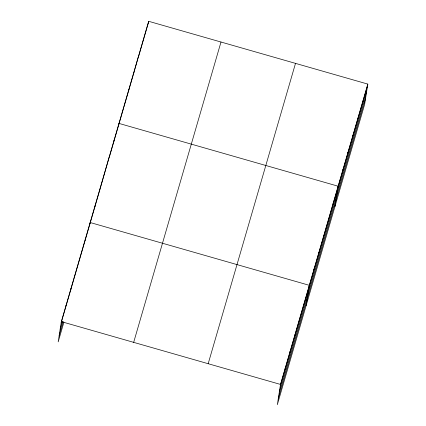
<?xml version="1.0" encoding="UTF-8"?>
<svg xmlns="http://www.w3.org/2000/svg" width="426" height="426" viewBox="0 0 426 426"><rect width="100%" height="100%" fill="white"/><g stroke="black" fill="none" stroke-linecap="round" stroke-linejoin="round"><path stroke-width="0.64" d="M367.824 84.098L280.5 384.433L277.326 404.7L364.651 104.365L367.824 84.098L148.674 21.3L61.349 321.635L58.176 341.902L63.905 322.21M66.152 305.117L65.982 306.203L99.418 191.21M70.785 289.685L70.956 288.599M80.392 256.649L80.562 255.563M85.195 240.131L85.365 239.045M89.998 223.613L90.168 222.526L309.313 285.319L306.14 305.591M94.801 207.095L94.971 206.008M99.775 189.49L99.604 190.576L109.381 156.448M104.407 174.058L104.578 172.972M114.014 141.017L114.184 139.93M128.711 90.461L128.881 89.375M133.828 72.356L133.657 73.442L138.78 55.337M143.557 39.405L143.727 38.319M148.307 23.654L148.674 21.3M285.132 369.001L285.303 367.915M289.936 352.483L290.106 351.397M294.739 335.965L294.909 334.879M299.542 319.447L299.712 318.36M304.345 302.929L304.515 301.842M313.946 269.887L314.116 268.801M318.749 253.369L318.92 252.283M323.552 236.851L323.723 235.764M328.355 220.333L328.526 219.246M333.159 203.814L333.329 202.728M334.958 206.477L338.132 186.21L118.987 123.412L118.817 124.498L123.764 107.48M342.909 170.278L343.079 169.191M347.861 153.259L348.031 152.173M352.808 136.24L352.978 135.154M357.755 119.221L357.925 118.135M362.707 102.203L362.872 101.116M61.179 322.722L65.801 306.837M109.391 156.901L118.63 125.137M123.945 106.851L133.476 74.076M138.791 55.795L148.504 22.386M60.188 329.053L62.404 321.428M59.166 335.576L63.234 321.598M133.668 342.36L220.993 42.025M208.181 363.708L295.506 63.373M280.329 385.519L367.654 85.184M279.339 391.851L366.664 91.515M278.316 398.369L365.641 98.033M61.349 321.635L280.5 384.433"/></g></svg>
